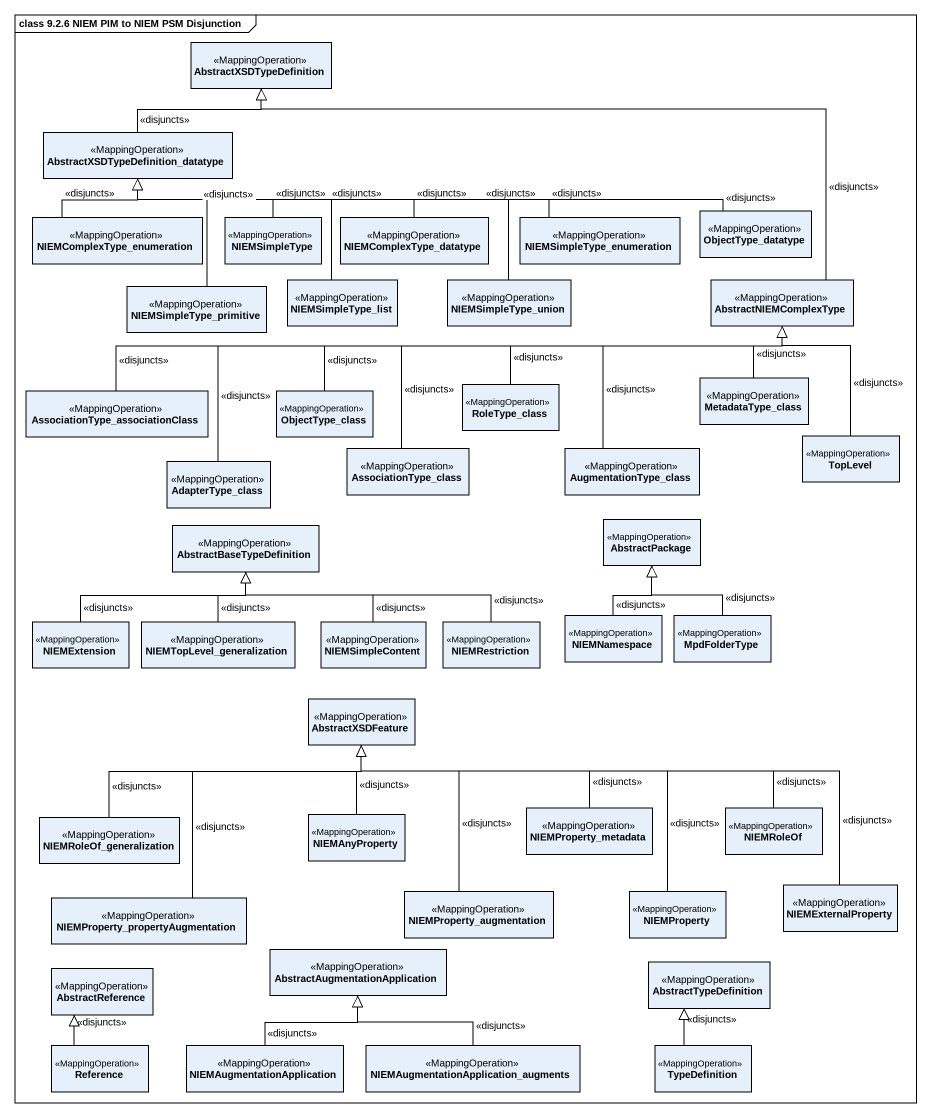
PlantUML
@startuml
mainframe class 9.2.6 NIEM PIM to NIEM PSM Disjunction
hide circle
hide empty members
class AbstractXSDTypeDefinition <<MappingOperation>>
class "AbstractXSDTypeDefinition_datatype" as AbstractXSDTypeDefinition_2 <<MappingOperation>>
class NIEMComplexType_enumeration <<MappingOperation>>
class NIEMSimpleType <<MappingOperation>>
class NIEMComplexType_datatype <<MappingOperation>>
class NIEMSimpleType_enumeration <<MappingOperation>>
class ObjectType_datatype <<MappingOperation>>
class NIEMSimpleType_primitive <<MappingOperation>>
class NIEMSimpleType_list <<MappingOperation>>
class NIEMSimpleType_union <<MappingOperation>>
class AbstractNIEMComplexType <<MappingOperation>>
class "AssociationType_associationClass" as AssociationType <<MappingOperation>>
class ObjectType_class <<MappingOperation>>
class RoleType_class <<MappingOperation>>
class MetadataType_class <<MappingOperation>>
class AdapterType_class <<MappingOperation>>
class AssociationType_class <<MappingOperation>>
class AugmentationType_class <<MappingOperation>>
class TopLevel <<MappingOperation>>
class AbstractBaseTypeDefinition <<MappingOperation>>
class AbstractPackage <<MappingOperation>>
class NIEMExtension <<MappingOperation>>
class NIEMTopLevel_generalization <<MappingOperation>>
class NIEMSimpleContent <<MappingOperation>>
class NIEMRestriction <<MappingOperation>>
class NIEMNamespace <<MappingOperation>>
class MpdFolderType <<MappingOperation>>
class AbstractXSDFeature <<MappingOperation>>
class NIEMRoleOf_generalization <<MappingOperation>>
class NIEMAnyProperty <<MappingOperation>>
class NIEMProperty_metadata <<MappingOperation>>
class NIEMRoleOf <<MappingOperation>>
class NIEMExternalProperty <<MappingOperation>>
class "NIEMProperty_propertyAugmentation" as NIEMProperty <<MappingOperation>>
class NIEMProperty_augmentation <<MappingOperation>>
class "NIEMProperty" as NIEMProperty_2 <<MappingOperation>>
class AbstractReference <<MappingOperation>>
class "AbstractAugmentationApplication" as AbstractAugmentationApplicat <<MappingOperation>>
class AbstractTypeDefinition <<MappingOperation>>
class Reference <<MappingOperation>>
class NIEMAugmentationApplication <<MappingOperation>>
class "NIEMAugmentationApplication_augments" as NIEMAugmentationApplication_2 <<MappingOperation>>
class TypeDefinition <<MappingOperation>>
AbstractXSDTypeDefinition_2 -up-|> AbstractXSDTypeDefinition : <<disjuncts>>
NIEMComplexType_enumeration -up-|> AbstractXSDTypeDefinition_2 : <<disjuncts>>
NIEMSimpleType -up-|> AbstractXSDTypeDefinition_2 : <<disjuncts>>
NIEMComplexType_datatype -left-|> AbstractXSDTypeDefinition_2 : <<disjuncts>>
NIEMSimpleType_enumeration -left-|> AbstractXSDTypeDefinition_2 : <<disjuncts>>
ObjectType_datatype -left-|> AbstractXSDTypeDefinition_2 : <<disjuncts>>
NIEMSimpleType_primitive -up-|> AbstractXSDTypeDefinition_2 : <<disjuncts>>
NIEMSimpleType_list -up-|> AbstractXSDTypeDefinition_2 : <<disjuncts>>
NIEMSimpleType_union -left-|> AbstractXSDTypeDefinition_2 : <<disjuncts>>
AbstractNIEMComplexType -left-|> AbstractXSDTypeDefinition : <<disjuncts>>
AssociationType -right-|> AbstractNIEMComplexType : <<disjuncts>>
ObjectType_class -right-|> AbstractNIEMComplexType : <<disjuncts>>
RoleType_class -right-|> AbstractNIEMComplexType : <<disjuncts>>
MetadataType_class -up-|> AbstractNIEMComplexType : <<disjuncts>>
AdapterType_class -right-|> AbstractNIEMComplexType : <<disjuncts>>
AssociationType_class -right-|> AbstractNIEMComplexType : <<disjuncts>>
AugmentationType_class -up-|> AbstractNIEMComplexType : <<disjuncts>>
TopLevel -up-|> AbstractNIEMComplexType : <<disjuncts>>
NIEMExtension -right-|> AbstractBaseTypeDefinition : <<disjuncts>>
NIEMTopLevel_generalization -up-|> AbstractBaseTypeDefinition : <<disjuncts>>
NIEMSimpleContent -up-|> AbstractBaseTypeDefinition : <<disjuncts>>
NIEMRestriction -left-|> AbstractBaseTypeDefinition : <<disjuncts>>
NIEMNamespace -up-|> AbstractPackage : <<disjuncts>>
MpdFolderType -up-|> AbstractPackage : <<disjuncts>>
NIEMRoleOf_generalization -right-|> AbstractXSDFeature : <<disjuncts>>
NIEMAnyProperty -up-|> AbstractXSDFeature : <<disjuncts>>
NIEMProperty_metadata -left-|> AbstractXSDFeature : <<disjuncts>>
NIEMRoleOf -left-|> AbstractXSDFeature : <<disjuncts>>
NIEMExternalProperty -left-|> AbstractXSDFeature : <<disjuncts>>
NIEMProperty -up-|> AbstractXSDFeature : <<disjuncts>>
NIEMProperty_augmentation -up-|> AbstractXSDFeature : <<disjuncts>>
NIEMProperty_2 -up-|> AbstractXSDFeature : <<disjuncts>>
Reference -up-|> AbstractReference : <<disjuncts>>
NIEMAugmentationApplication -up-|> AbstractAugmentationApplicat : <<disjuncts>>
NIEMAugmentationApplication_2 -up-|> AbstractAugmentationApplicat : <<disjuncts>>
TypeDefinition -up-|> AbstractTypeDefinition : <<disjuncts>>
@enduml
